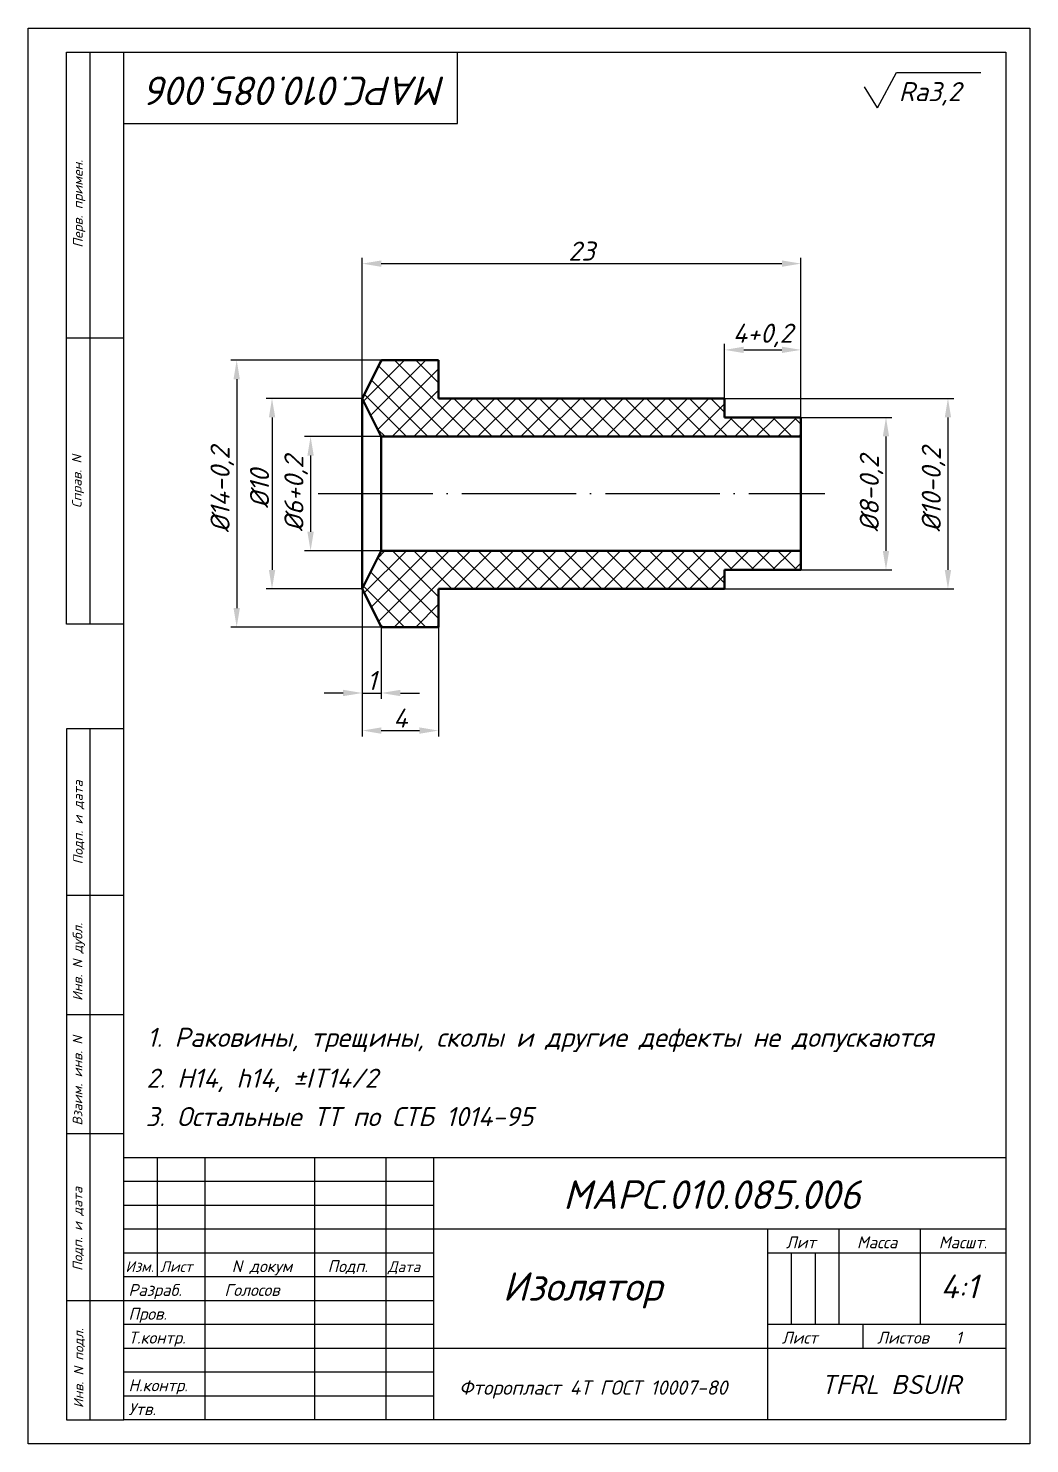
# Model space of a CAD drawing. Header units: millimetres. Extents: x -5427 to 3670, y -5891 to 948.
# Drawn here: x 2079.7 to 2289.7, y -4182.4 to -3885.4 of the extents above; entities that cross this region are included whole.
import ezdxf
from ezdxf.enums import TextEntityAlignment as Align

# ---------------------------------------------------------------- set-up
doc = ezdxf.new("R2010")
doc.units = ezdxf.units.MM
doc.header["$MEASUREMENT"] = 0
doc.linetypes.add('ACAD_ISO04W100', pattern=[30, 24, -3, 0, -3])
doc.layers.add('оси', color=1, linetype='ACAD_ISO04W100')
doc.layers.add('Толстые', color=7, linetype='Continuous', lineweight=50)
doc.layers.add('Тонкие', color=140, linetype='Continuous', lineweight=25)
doc.styles.get("Standard").update_dxf_attribs({"font": 'isocpeui.ttf'})
doc.styles.add('Для рамки', font='simplex.shx', dxfattribs={"oblique": 15, "height": 4})
doc.dimstyles.new('ISO-25', dxfattribs={"dimtxt": 4, "dimasz": 4, "dimexe": 1.25, "dimexo": 0, "dimtad": 1, "dimtxsty": 'Standard', "dimcen": 2.5, "dimadec": 0, "dimazin": 0, "dimtfac": 1, "dimtmove": 0, "dimatfit": 3, "dimfxl": 1, "dimarcsym": 0})

# ---------------------------------------------------------------- blocks, each defined once
blk = doc.blocks.new('*D198')
at = {"layer": 'Defpoints', "color": 0, "transparency": 16777216}
for p in [(2153.72, -3971), (2138.89, -3995), (2153.72, -3995)]:
    blk.add_point(p, dxfattribs=at)
at = {"layer": 'Тонкие', "color": 0, "lineweight": -2, "transparency": 16777216}
for p, q in [((2153.72, -3971), (2137.64, -3971)), ((2138.89, -3975), (2138.89, -3991)), ((2153.72, -3995), (2137.64, -3995))]:
    blk.add_line(p, q, dxfattribs=at)
at = {"layer": 'Тонкие', "color": 0, "transparency": 16777216}
for points in [[(2138.22, -3975), (2139.55, -3975), (2138.89, -3971)], [(2138.22, -3991), (2139.55, -3991), (2138.89, -3995)]]:
    blk.add_solid(points, dxfattribs=at)
at = {"layer": 'Тонкие', "color": 0, "transparency": 16777216, "insert": (2135.86, -3983), "char_height": 4, "attachment_point": 5, "rotation": 90}
blk.add_mtext('%%c6+0,2', dxfattribs=at)
blk = doc.blocks.new('*D199')
at = {"layer": 'Defpoints', "color": 0, "transparency": 16777216}
for p in [(2149.72, -3963), (2130.8, -4003), (2149.72, -4003)]:
    blk.add_point(p, dxfattribs=at)
at = {"layer": 'Тонкие', "color": 0, "lineweight": -2, "transparency": 16777216}
for p, q in [((2149.72, -3963), (2129.55, -3963)), ((2130.8, -3967), (2130.8, -3999)), ((2149.72, -4003), (2129.55, -4003))]:
    blk.add_line(p, q, dxfattribs=at)
at = {"layer": 'Тонкие', "color": 0, "transparency": 16777216}
for points in [[(2130.14, -3967), (2131.47, -3967), (2130.8, -3963)], [(2130.14, -3999), (2131.47, -3999), (2130.8, -4003)]]:
    blk.add_solid(points, dxfattribs=at)
at = {"layer": 'Тонкие', "color": 0, "transparency": 16777216, "insert": (2128.18, -3981.96), "char_height": 4, "attachment_point": 5, "rotation": 90}
blk.add_mtext('%%c10', dxfattribs=at)
blk = doc.blocks.new('*D200')
at = {"layer": 'Defpoints', "color": 0, "transparency": 16777216}
for p in [(2153.72, -3955), (2123.39, -4011), (2153.72, -4011)]:
    blk.add_point(p, dxfattribs=at)
at = {"layer": 'Тонкие', "color": 0, "lineweight": -2, "transparency": 16777216}
for p, q in [((2153.72, -3955), (2122.14, -3955)), ((2123.39, -3959), (2123.39, -4007)), ((2153.72, -4011), (2122.14, -4011))]:
    blk.add_line(p, q, dxfattribs=at)
at = {"layer": 'Тонкие', "color": 0, "transparency": 16777216}
for points in [[(2122.72, -3959), (2124.06, -3959), (2123.39, -3955)], [(2122.72, -4007), (2124.06, -4007), (2123.39, -4011)]]:
    blk.add_solid(points, dxfattribs=at)
at = {"layer": 'Тонкие', "color": 0, "transparency": 16777216, "insert": (2120.37, -3982.16), "char_height": 4, "attachment_point": 5, "rotation": 90}
blk.add_mtext('%%c14-0,2', dxfattribs=at)
blk = doc.blocks.new('*D201')
at = {"layer": 'Defpoints', "color": 0, "transparency": 16777216}
for p in [(2225.72, -3963), (2225.72, -4003), (2272.55, -4003)]:
    blk.add_point(p, dxfattribs=at)
at = {"layer": 'Тонкие', "color": 0, "lineweight": -2, "transparency": 16777216}
for p, q in [((2225.72, -3963), (2273.8, -3963)), ((2272.55, -3967), (2272.55, -3999)), ((2225.72, -4003), (2273.8, -4003))]:
    blk.add_line(p, q, dxfattribs=at)
at = {"layer": 'Тонкие', "color": 0, "transparency": 16777216}
for points in [[(2271.89, -3967), (2273.22, -3967), (2272.55, -3963)], [(2271.89, -3999), (2273.22, -3999), (2272.55, -4003)]]:
    blk.add_solid(points, dxfattribs=at)
at = {"layer": 'Тонкие', "color": 0, "transparency": 16777216, "insert": (2269.53, -3982.15), "char_height": 4, "attachment_point": 5, "rotation": 90}
blk.add_mtext('%%c10-0,2', dxfattribs=at)
blk = doc.blocks.new('*D202')
at = {"layer": 'Defpoints', "color": 0, "transparency": 16777216}
for p in [(2241.72, -3967), (2241.72, -3999), (2259.56, -3999)]:
    blk.add_point(p, dxfattribs=at)
at = {"layer": 'Тонкие', "color": 0, "lineweight": -2, "transparency": 16777216}
for p, q in [((2241.72, -3967), (2260.81, -3967)), ((2259.56, -3971), (2259.56, -3995)), ((2241.72, -3999), (2260.81, -3999))]:
    blk.add_line(p, q, dxfattribs=at)
at = {"layer": 'Тонкие', "color": 0, "transparency": 16777216}
for points in [[(2258.89, -3971), (2260.22, -3971), (2259.56, -3967)], [(2258.89, -3995), (2260.22, -3995), (2259.56, -3999)]]:
    blk.add_solid(points, dxfattribs=at)
at = {"layer": 'Тонкие', "color": 0, "transparency": 16777216, "insert": (2256.53, -3983), "char_height": 4, "attachment_point": 5, "rotation": 90}
blk.add_mtext('%%c8-0,2', dxfattribs=at)
blk = doc.blocks.new('*D203')
at = {"layer": 'Defpoints', "color": 0, "transparency": 16777216}
for p in [(2149.72, -4003), (2153.72, -4011), (2153.72, -4024.83)]:
    blk.add_point(p, dxfattribs=at)
at = {"layer": 'Тонкие', "color": 0, "lineweight": -2, "transparency": 16777216}
for p, q in [((2149.72, -4003), (2149.72, -4026.08)), ((2153.72, -4011), (2153.72, -4026.08)), ((2145.72, -4024.83), (2141.72, -4024.83)), ((2149.72, -4024.83), (2153.72, -4024.83)), ((2157.72, -4024.83), (2161.72, -4024.83))]:
    blk.add_line(p, q, dxfattribs=at)
at = {"layer": 'Тонкие', "color": 0, "transparency": 16777216}
for points in [[(2145.72, -4024.16), (2145.72, -4025.49), (2149.72, -4024.83)], [(2157.72, -4024.16), (2157.72, -4025.49), (2153.72, -4024.83)]]:
    blk.add_solid(points, dxfattribs=at)
at = {"layer": 'Тонкие', "color": 0, "transparency": 16777216, "insert": (2151.72, -4022.2), "char_height": 4, "attachment_point": 5}
blk.add_mtext('1', dxfattribs=at)
blk = doc.blocks.new('*D204')
at = {"layer": 'Defpoints', "color": 0, "transparency": 16777216}
for p in [(2149.72, -4003), (2165.72, -4011), (2165.72, -4032.71)]:
    blk.add_point(p, dxfattribs=at)
at = {"layer": 'Тонкие', "color": 0, "lineweight": -2, "transparency": 16777216}
for p, q in [((2149.72, -4003), (2149.72, -4033.96)), ((2165.72, -4011), (2165.72, -4033.96)), ((2153.72, -4032.71), (2161.72, -4032.71))]:
    blk.add_line(p, q, dxfattribs=at)
at = {"layer": 'Тонкие', "color": 0, "transparency": 16777216}
for points in [[(2153.72, -4032.05), (2153.72, -4033.38), (2149.72, -4032.71)], [(2161.72, -4032.05), (2161.72, -4033.38), (2165.72, -4032.71)]]:
    blk.add_solid(points, dxfattribs=at)
at = {"layer": 'Тонкие', "color": 0, "transparency": 16777216, "insert": (2157.72, -4030.09), "char_height": 4, "attachment_point": 5}
blk.add_mtext('4', dxfattribs=at)
blk = doc.blocks.new('*D205')
at = {"layer": 'Defpoints', "color": 0, "transparency": 16777216}
for p in [(2241.72, -3934.73), (2149.72, -3963), (2241.72, -3967)]:
    blk.add_point(p, dxfattribs=at)
at = {"layer": 'Тонкие', "color": 0, "lineweight": -2, "transparency": 16777216}
for p, q in [((2149.72, -3963), (2149.72, -3933.48)), ((2153.72, -3934.73), (2237.72, -3934.73)), ((2241.72, -3967), (2241.72, -3933.48))]:
    blk.add_line(p, q, dxfattribs=at)
at = {"layer": 'Тонкие', "color": 0, "transparency": 16777216}
for points in [[(2153.72, -3934.06), (2153.72, -3935.4), (2149.72, -3934.73)], [(2237.72, -3934.06), (2237.72, -3935.4), (2241.72, -3934.73)]]:
    blk.add_solid(points, dxfattribs=at)
at = {"layer": 'Тонкие', "color": 0, "transparency": 16777216, "insert": (2195.72, -3932.1), "char_height": 4, "attachment_point": 5}
blk.add_mtext('23', dxfattribs=at)
blk = doc.blocks.new('*D206')
at = {"layer": 'Defpoints', "color": 0, "transparency": 16777216}
for p in [(2241.72, -3952.83), (2225.72, -3963), (2241.72, -3967)]:
    blk.add_point(p, dxfattribs=at)
at = {"layer": 'Тонкие', "color": 0, "lineweight": -2, "transparency": 16777216}
for p, q in [((2225.72, -3963), (2225.72, -3951.58)), ((2229.72, -3952.83), (2237.72, -3952.83)), ((2241.72, -3967), (2241.72, -3951.58))]:
    blk.add_line(p, q, dxfattribs=at)
at = {"layer": 'Тонкие', "color": 0, "transparency": 16777216}
for points in [[(2229.72, -3952.16), (2229.72, -3953.49), (2225.72, -3952.83)], [(2237.72, -3952.16), (2237.72, -3953.49), (2241.72, -3952.83)]]:
    blk.add_solid(points, dxfattribs=at)
at = {"layer": 'Тонкие', "color": 0, "transparency": 16777216, "insert": (2233.72, -3949.8), "char_height": 4, "attachment_point": 5}
blk.add_mtext('4+0,2', dxfattribs=at)

msp = doc.modelspace()

# ---------------------------------------------------------------- hatches: boundary and pattern name
at = {"layer": 'Тонкие'}
h = msp.add_hatch(dxfattribs=at)
h.set_pattern_fill('ANSI37', color=256, angle=90, style=0)
h.set_pattern_definition([(135, (0, -1295.648), (-2.245064, -2.245064), []), (225, (0, -1295.648), (2.245064, -2.245064), [])])
h.paths.add_polyline_path([(2225.721, -3962.998), (2165.721, -3962.998), (2165.721, -3954.998), (2153.788, -3955.007), (2149.788, -3963.05), (2153.719, -3970.998), (2241.721, -3970.998), (2241.721, -3966.998), (2225.721, -3966.998)])
h.paths.add_polyline_path([(2241.721, -3994.998), (2153.719, -3994.998), (2149.788, -4002.946), (2153.788, -4010.989), (2165.721, -4010.998), (2165.721, -4002.998), (2225.721, -4002.998), (2225.721, -3998.998), (2241.721, -3998.998)])

# ---------------------------------------------------------------- linework, layer by layer
for p, q in [((2079.693, -3885.351), (2289.693, -3885.351)), ((2079.693, -4182.351), (2079.693, -3885.351)), ((2289.693, -3885.351), (2289.693, -4182.351)), ((2087.693, -4010.351), (2087.693, -3890.351)), ((2087.693, -3890.351), (2099.693, -3890.351)), ((2092.693, -4010.351), (2092.693, -3890.351)), ((2099.693, -3890.351), (2284.693, -3890.351)), ((2099.693, -4177.351), (2099.693, -3890.351)), ((2169.693, -3905.351), (2169.693, -3890.351)), ((2284.693, -3890.351), (2284.693, -4177.351)), ((2099.693, -3905.351), (2169.693, -3905.351)), ((2099.693, -3950.351), (2087.693, -3950.351)), ((2099.693, -4010.351), (2087.693, -4010.351)), ((2087.693, -4032.351), (2087.693, -4177.351)), ((2099.693, -4032.351), (2087.693, -4032.351)), ((2092.693, -4177.351), (2092.693, -4032.351)), ((2099.693, -4067.351), (2087.693, -4067.351)), ((2099.693, -4092.351), (2087.693, -4092.351)), ((2099.693, -4117.351), (2087.693, -4117.351)), ((2284.693, -4122.351), (2099.693, -4122.351)), ((2106.693, -4122.351), (2106.693, -4147.351)), ((2106.693, -4122.351), (2106.693, -4147.351)), ((2116.693, -4122.351), (2116.693, -4177.351)), ((2116.693, -4122.351), (2116.693, -4177.351)), ((2139.693, -4122.351), (2139.693, -4177.351)), ((2139.693, -4122.351), (2139.693, -4177.351)), ((2154.693, -4122.351), (2154.693, -4177.351)), ((2154.693, -4122.351), (2154.693, -4177.351)), ((2164.693, -4122.351), (2164.693, -4177.351)), ((2164.693, -4122.351), (2164.693, -4177.351)), ((2284.693, -4137.351), (2164.693, -4137.351)), ((2234.693, -4137.351), (2234.693, -4177.351)), ((2234.693, -4137.351), (2234.693, -4177.351)), ((2249.693, -4137.351), (2249.693, -4157.351)), ((2249.693, -4137.351), (2249.693, -4157.351)), ((2266.693, -4137.351), (2266.693, -4157.351)), ((2266.693, -4137.351), (2266.693, -4157.351)), ((2164.693, -4142.351), (2099.693, -4142.351)), ((2284.693, -4142.351), (2234.693, -4142.351)), ((2164.693, -4147.351), (2099.693, -4147.351)), ((2164.693, -4147.351), (2099.693, -4147.351)), ((2099.693, -4152.351), (2087.693, -4152.351)), ((2284.693, -4157.351), (2234.693, -4157.351)), ((2284.693, -4157.351), (2234.693, -4157.351)), ((2254.693, -4157.351), (2254.693, -4162.351)), ((2254.693, -4157.351), (2254.693, -4162.351)), ((2284.693, -4162.351), (2164.693, -4162.351)), ((2284.693, -4162.351), (2164.693, -4162.351)), ((2087.693, -4177.351), (2099.693, -4177.351)), ((2284.693, -4177.351), (2099.693, -4177.351)), ((2289.693, -4182.351), (2079.693, -4182.351))]:
    msp.add_line(p, q)
at = {"layer": 'оси'}
msp.add_line((2140.507, -3982.998), (2246.713, -3982.998), dxfattribs=at)
at = {"layer": 'Толстые'}
for p, q in [((2153.788, -3955.007), (2149.719, -3962.998)), ((2165.721, -3954.998), (2153.788, -3955.007)), ((2165.721, -3962.998), (2165.721, -3954.998)), ((2149.719, -3962.998), (2153.719, -3970.998)), ((2149.719, -4002.998), (2149.719, -3962.998)), ((2165.721, -3962.413), (2165.721, -3962.413)), ((2165.721, -3962.998), (2225.721, -3962.998)), ((2225.721, -3962.998), (2225.721, -3966.998)), ((2241.721, -3966.998), (2225.721, -3966.998)), ((2241.721, -3998.998), (2241.721, -3966.998)), ((2241.721, -3970.998), (2153.719, -3970.998)), ((2153.719, -3994.998), (2153.719, -3970.998)), ((2149.719, -4002.998), (2153.719, -3994.998)), ((2241.721, -3994.998), (2153.719, -3994.998)), ((2225.721, -4002.998), (2225.721, -3998.998)), ((2241.721, -3998.998), (2225.721, -3998.998)), ((2153.788, -4010.989), (2149.719, -4002.998)), ((2165.721, -4002.998), (2225.721, -4002.998)), ((2165.721, -4002.998), (2165.721, -4010.998)), ((2165.721, -4003.583), (2165.721, -4003.583)), ((2165.721, -4010.998), (2153.788, -4010.989))]:
    msp.add_line(p, q, dxfattribs=at)
at = {"layer": 'Тонкие'}
for p, q in [((2257.788, -3902.062), (2261.752, -3894.636)), ((2261.752, -3894.636), (2279.418, -3894.641)), ((2257.788, -3902.062), (2255.062, -3897.606)), ((2164.693, -4127.351), (2099.693, -4127.351)), ((2164.693, -4132.351), (2099.693, -4132.351)), ((2164.693, -4137.351), (2099.693, -4137.351)), ((2239.693, -4142.351), (2239.693, -4157.351)), ((2239.693, -4142.351), (2239.693, -4157.351)), ((2244.693, -4142.351), (2244.693, -4157.351)), ((2244.693, -4142.351), (2244.693, -4157.351)), ((2164.693, -4152.351), (2099.693, -4152.351)), ((2164.693, -4152.351), (2099.693, -4152.351)), ((2164.693, -4157.351), (2099.693, -4157.351)), ((2164.693, -4157.351), (2099.693, -4157.351)), ((2164.693, -4162.351), (2099.693, -4162.351)), ((2164.693, -4162.351), (2099.693, -4162.351)), ((2164.693, -4167.351), (2099.693, -4167.351)), ((2164.693, -4167.351), (2099.693, -4167.351)), ((2164.693, -4172.351), (2099.693, -4172.351)), ((2164.693, -4172.351), (2099.693, -4172.351))]:
    msp.add_line(p, q, dxfattribs=at)

# ---------------------------------------------------------------- texts
msp.add_text('МАРС.010.085.006', height=6, rotation=180, dxfattribs=at).set_placement((2167.408, -3895.463))
for s, height, p in [('Ra3,2', 4, (2262.249, -3900.635)), ('1. Раковины, трещины, сколы и другие дефекты не допускаются', 4, (2104.591, -4099.079)), ('2. H14, h14, %%pIT14/2', 4, (2104.466, -4107.655)), ('3. Остальные ТТ по СТБ 1014-95', 4, (2104.297, -4115.715)), ('МАРС.010.085.006', 6, (2191.857, -4133.094)), ('Изм.', 2.25, (2100.061, -4146.307)), ('Лист', 2.25, (2107.348, -4146.307)), ('Дата', 2.25, (2155.097, -4146.337)), ('Разраб.', 2.5, (2100.693, -4151.351)), ('Голосов', 2.5, (2120.822, -4151.351)), ('Изолятор', 6, (2179.166, -4152.357)), ('4:1', 5, (2270.98, -4151.849)), ('Пров.', 2.5, (2100.693, -4156.351)), ('Т.контр.', 2.5, (2100.693, -4161.351)), ('Лист', 2.5, (2237.693, -4161.351)), ('Листов', 2.5, (2257.693, -4161.351)), ('1', 2.5, (2274.207, -4161.351)), ('Н.контр.', 2.5, (2100.693, -4171.351)), ('Фторопласт 4Т ГОСТ 10007-80', 3, (2170.012, -4172.085)), ('TFRL BSUIR', 4, (2245.867, -4171.947)), ('Утв.', 2.5, (2100.693, -4176.351))]:
    msp.add_text(s, height=height, dxfattribs=at).set_placement(p)
at = {"layer": 'Тонкие', "linetype": 'Continuous', "style": 'Для рамки', "oblique": 15}
for s, p in [('Перв. примен.', (2091.098, -3931.379)), ('Справ. N', (2090.854, -3986.013)), ('Подп. и дата', (2091.114, -4060.793)), ('Инв. N дубл.', (2091.016, -4089.432)), ('Взаим. инв. N', (2091.016, -4115.594)), ('Подп. и дата', (2091.016, -4146.094)), ('Инв. N подл.', (2091.241, -4174.865))]:
    msp.add_text(s, height=2, rotation=90, dxfattribs=at).set_placement(p)
at = {"layer": 'Тонкие'}
for s, p in [('Лит', (2241.693, -4141.351)), ('Масса', (2257.693, -4141.351)), ('Масшт.', (2275.693, -4141.351)), ('N докум', (2128.693, -4146.351)), ('Подп.', (2146.693, -4146.351))]:
    msp.add_text(s, height=2.5, dxfattribs=at).set_placement(p, align=Align.CENTER)

# ---------------------------------------------------------------- dimensions: what is measured, and where the dimension line sits
for base, p1, p2, text, picture, middle in [((2241.721, -3934.73), (2149.719, -3962.998), (2241.721, -3966.998), '23', '*D205', (2195.72, -3932.105)), ((2241.721, -3952.827), (2225.721, -3962.998), (2241.721, -3966.998), '4+0,2', '*D206', (2233.721, -3949.802)), ((2153.719, -4024.827), (2149.719, -4002.998), (2153.719, -4010.998), '1', '*D203', (2151.719, -4022.202)), ((2165.721, -4032.713), (2149.719, -4002.998), (2165.721, -4010.998), '4', '*D204', (2157.72, -4030.088))]:
    dim = msp.add_linear_dim(base=base, p1=p1, p2=p2, text=text, dimstyle='ISO-25', dxfattribs=at)
    dim.commit()
    dim.dimension.update_dxf_attribs({"geometry": picture, "text_midpoint": middle})
for base, p1, p2, text, picture, middle in [((2123.391, -4010.998), (2153.719, -3954.998), (2153.719, -4010.998), '%%c14-0,2', '*D200', (2123.391, -3982.159)), ((2130.805, -4002.998), (2149.719, -3962.998), (2149.719, -4002.998), '%%c10', '*D199', (2130.805, -3981.963)), ((2272.555, -4002.998), (2225.721, -3962.998), (2225.721, -4002.998), '%%c10-0,2', '*D201', (2272.555, -3982.149))]:
    dim = msp.add_linear_dim(base=base, p1=p1, p2=p2, angle=90, text=text, dimstyle='ISO-25', dxfattribs=at)
    dim.commit()
    dim.dimension.update_dxf_attribs({"geometry": picture, "text_midpoint": middle, "dimtype": 160})
for base, p1, p2, text, picture, middle in [((2259.556, -3998.998), (2241.721, -3966.998), (2241.721, -3998.998), '%%c8-0,2', '*D202', (2256.531, -3982.998)), ((2138.886, -3994.998), (2153.719, -3970.998), (2153.719, -3994.998), '%%c6+0,2', '*D198', (2135.861, -3982.998))]:
    dim = msp.add_linear_dim(base=base, p1=p1, p2=p2, angle=90, text=text, dimstyle='ISO-25', dxfattribs=at)
    dim.commit()
    dim.dimension.update_dxf_attribs({"geometry": picture, "text_midpoint": middle})

doc.saveas('drawing.dxf')
